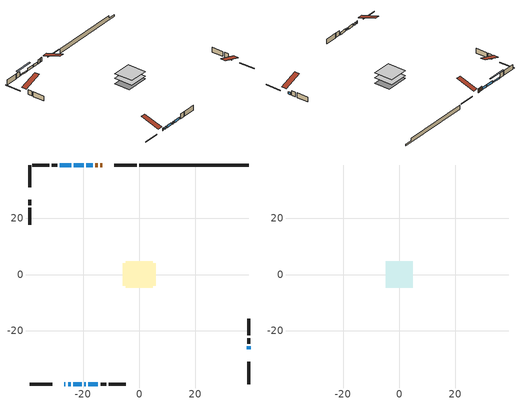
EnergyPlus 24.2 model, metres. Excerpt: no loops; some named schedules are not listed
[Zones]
conditioned space
 floor adiabatic (AdiabaticFloorConstruction): -4.79,-4.79 -4.79,4.79 4.79,4.79 4.79,-4.79 z0.91
 floor foundation (Slab1 construction): -5.79,-3.96 -5.79,3.96 5.79,3.96 5.79,-3.96 z-1.28
 wall outside (RimJoist1 construction): -0.92,39.02 -8.92,39.02 / -39.02,-39.02 -31.02,-39.02 / -39.02,39.02 -39.02,31.02 / 39.02,-39.02 39.02,-31.02 z0.91:1.21
 wall outside (AdiabaticWallConstruction 1): -13.24,39.02 -13.87,39.02 / -14.8,39.02 -15.68,39.02 z0.91:2.94
 wall outside (AdiabaticWallConstruction): -26.71,-39.02 -26.3,-39.02 / -25.37,-39.02 -24.44,-39.02 / 39.02,-26.71 39.02,-25.56 / -16.61,39.02 -18.89,39.02 / -19.82,39.02 -23.29,39.02 / -23.52,-39.02 -20.57,-39.02 / -19.64,-39.02 -19.11,-39.02 / -18.18,-39.02 -14.71,-39.02 z0.91:2.13; -24.22,39.02 -28.27,39.02 z0.91:1.47
 wall outside (Wall1 construction): -29.2,39.02 -31.21,39.02 / -13.78,-39.02 -11.78,-39.02 / -39.02,26.71 -39.02,24.7 / 39.02,-24.64 39.02,-22.63 z0.91:3.35
 wall outside (Wall2 construction): -32.14,39.02 -38.09,39.02 / -10.85,-39.02 -4.89,-39.02 / -39.02,23.77 -39.02,17.82 / 39.02,-21.7 39.02,-15.75 z0.91:3.35
 wall foundation (FoundationWall1 construction): 0.01,39.02,-1.28 0.01,39.02,0.91 35.12,39.02,0.91 35.12,39.02,-0.42 39.02,39.02,-0.42 39.02,39.02,-1.28
 window (WindowConstruction 6): -26.71,-39.02 -26.3,-39.02 z0.91:2.13
 window (WindowConstruction 8): -25.37,-39.02 -24.44,-39.02 z0.91:2.13
 window (WindowConstruction): 39.02,-26.71 39.02,-25.57 z0.91:2.13
 window (WindowConstruction 1): -16.61,39.02 -18.89,39.02 z0.91:2.13
 window (WindowConstruction 2): -19.82,39.02 -23.29,39.02 z0.91:2.13
 window (WindowConstruction 3): -23.51,-39.02 -20.57,-39.02 z0.91:2.13
 window (WindowConstruction 4): -19.64,-39.02 -19.11,-39.02 z0.91:2.13
 window (WindowConstruction 5): -18.18,-39.02 -14.71,-39.02 z0.91:2.13
 window (WindowConstruction 7): -24.22,39.02 -28.27,39.02 z0.91:1.47
 door (Door): -13.24,39.02 -13.87,39.02 z0.91:2.94
 door (Door 1): -14.8,39.02 -15.68,39.02 z0.91:2.94
 ceiling adiabatic (AdiabaticFloorConstruction): 4.79,-4.79 4.79,4.79 -4.79,4.79 -4.79,-4.79 z0.91
attic - vented
 floor to conditioned space (Floor1 construction Reversed): -4.79,-4.79 -4.79,4.79 4.79,4.79 4.79,-4.79 z3.35
 roof outside (Roof1 construction): -12.31,39.02,3.35 -12.31,29.69,6.46 -9.85,29.69,6.46 -9.85,39.02,3.35; -27.64,-39.02,3.35 -27.64,-29.69,6.46 -30.1,-29.69,6.46 -30.1,-39.02,3.35; -39.02,27.64,3.35 -29.69,27.64,6.46 -29.69,30.1,6.46 -39.02,30.1,3.35; 39.02,-27.64,3.35 29.69,-27.64,6.46 29.69,-30.1,6.46 39.02,-30.1,3.35
shading: -31.01,39.02 -21.48,39.02 -21.48,39.63 -31.01,39.63 z4.21
[Building]
Building 1: Terrain=Suburbs
[Site:Location]
Montreal Intl AP_QC: Latitude {deg}=45.47; Longitude {deg}=-73.74; Time Zone {hr}=-5; Elevation {m}=36; Keep Site Location Information=Yes
[Site:GroundTemperature:Shallow]
2.07863, -0.316383, -0.508184, 0.628371, 5.19101, 9.73239, 13.6695, 16.1636, 16.3755, 14.347, 10.5102, 6.10817
[Site:WaterMainsTemperature]
Calculation Method=Schedule; Temperature Schedule=mains temperature schedule
[Material] Roughness=Rough; Thermal Absorptance=0.9
Name | Thickness {m} | Conductivity {W/m-K} | Density {kg/m3} | Specific Heat {J/kg-K} | Solar Absorptance | Visible Absorptance
asphalt or fiberglass shingles | 0.00635 | 0.162714 | 1121.4 | 1465.45 | 0.4 | 0.4
ceiling stud and cavity | 0.1397 | 0.112058 | 65.682 | 1177.47 | 0.7 | 0.7
concrete 4.0 in. | 0.1016 | 1.803125 | 2242.8 | 837.4 | 0.7 | 0.7
concrete 8.0 in. | 0.2032 | 1.803125 | 2242.8 | 837.4 | 0.7 | 0.7
door material | 0.04445 | 0.188738 | 512.64 | 1214.23 | 0.7 | 0.7
door material 1 | 0.04445 | 0.20624 | 512.64 | 1214.23 | 0.7 | 0.7
floor covering | 0.0127 | 0.0433444 | 54.468 | 1339.84 | 0.6 | 0.6
floor rigid ins; wall rigid ins | 0.512978 | 0.029427 | 32.04 | 1214.23 | 0.7 | 0.7
floor stud and cavity | 0.1397 | 1.75129 | 37.0049 | 1207.88 | 0.7 | 0.7
furniture material conditioned space 1 | 0.1524 | 0.115458 | 640.8 | 1214.23 | 0.6 | 0.6
gypsum board | 0.0127 | 0.160291 | 801 | 837.4 | 0.6 | 0.6
osb sheathing 0.5 in. | 0.0127 | 0.115458 | 512.64 | 1214.23 | 0.7 | 0.7
osb sheathing 0.75 in. | 0.01905 | 0.115458 | 512.64 | 1214.23 | 0.7 | 0.7
rim joist stud and cavity | 0.0508 | 0.648972 | 50.32683 | 1063.81 | 0.6 | 0.6
wall stud and cavity | 0.1397 | 0.100175 | 139.0536 | 1170.24 | 0.7 | 0.7
wall stud and cavity 1 | 0.1397 | 0.0974674 | 139.0536 | 1170.24 | 0.7 | 0.7
wall stud and cavity 2 | 0.0889 | 0.380278 | 52.3479 | 1209.89 | 0.7 | 0.7
wall stud and cavity 3 | 0.0889 | 0.391764 | 83.0341 | 1211.67 | 0.7 | 0.7
wood siding | 0.0254 | 0.102417 | 544.68 | 1172.36 | 0.74 | 0.74
wood siding 1; wood siding 2; wood siding 3 | 0.0254 | 0.102417 | 544.68 | 1172.36 | 0.7 | 0.7
[WindowMaterial:SimpleGlazingSystem]
Name | U-Factor {W/m2-K} | Solar Heat Gain Coefficient
WindowMaterial | 4.460069 | 0.67
WindowMaterial 1 | 3.79518 | 0.71
WindowMaterial 2 | 3.85763 | 0.7
WindowMaterial 3 | 5.16244 | 0.63
WindowMaterial 4 | 2.983789 | 0.6
WindowMaterial 5 | 2.98209 | 0.6
[Construction]
AdiabaticFloorConstruction: floor stud and cavity, floor rigid ins, osb sheathing 0.75 in., floor covering
AdiabaticWallConstruction: wood siding 2, wall rigid ins, wall stud and cavity 2, gypsum board
AdiabaticWallConstruction 1: wood siding 3, wall rigid ins, wall stud and cavity 2, gypsum board
Door: door material
Door 1: door material 1
Floor1 construction Reversed: gypsum board, ceiling stud and cavity
FoundationWall1 construction: concrete 8.0 in.
furniture construction conditioned space 1: furniture material conditioned space 1
PartitionWallConstruction: gypsum board, wall stud and cavity 3, gypsum board
RimJoist1 construction: wood siding 1, rim joist stud and cavity
Roof1 construction: asphalt or fiberglass shingles
Slab1 construction: concrete 4.0 in.
Wall1 construction: wood siding, osb sheathing 0.5 in., wall stud and cavity, gypsum board
Wall2 construction: wood siding, osb sheathing 0.5 in., wall stud and cavity 1, gypsum board
WindowConstruction; WindowConstruction 1: WindowMaterial
WindowConstruction 2; WindowConstruction 5: WindowMaterial 1
WindowConstruction 3: WindowMaterial 2
WindowConstruction 4: WindowMaterial 3
WindowConstruction 6: WindowMaterial 4
WindowConstruction 7; WindowConstruction 8: WindowMaterial 5
[Zone] Multiplier=1; Part of Total Floor Area=Yes
Name | Volume {m3}
attic - vented | 46.3492
conditioned space | 450.4
[Space]
Name | Zone | Volume {m3}
attic - vented 1 | attic - vented | 46.3492
conditioned space 1 | conditioned space | 450.4
[ZoneInfiltration:EffectiveLeakageArea]
infil attic - vented 1: Zone or Space=attic - vented 1; Schedule=Always On Discrete; Effective Air Leakage Area {cm2}=3671.6; Stack Coefficient=0.000216302; Wind Coefficient=9.93689e-06
[ZoneMixing]
whole house fan mix: Zone or Space=attic - vented; Schedule=Always On Continuous; Design Flow Rate Calculation Method=Flow/Zone; Design Flow Rate {m3/s}=0; Source Zone or Space=conditioned space
[SurfaceProperty:ExposedFoundationPerimeter]
Slab1: Exposed Perimeter Calculation Method=TotalExposedPerimeter; Total Exposed Perimeter {m}=39.015
[InternalMass] Zone or ZoneList=conditioned space; Space or SpaceList=conditioned space 1
Name | Construction | Surface Area {m2}
furniture mass conditioned space 1 | furniture construction conditioned space 1 | 73.4402
partition wall mass | PartitionWallConstruction | 183.601
[Lights]
interior lighting: Zone or ZoneList or Space or SpaceList=conditioned space 1; Schedule=interior lighting schedule; Design Level Calculation Method=LightingLevel; Lighting Level {W}=343.2; Return Air Fraction=0; Fraction Radiant=0.6; Fraction Visible=0.2; Fraction Replaceable=1
[People]
occupants: Zone or ZoneList or Space or SpaceList=conditioned space 1; Number of People Schedule=occupants schedule; Number of People Calculation Method=People; Number of People=3; Fraction Radiant=0.314171; Sensible Heat Fraction=0.56303; Activity Level Schedule=occupants activity schedule; Carbon Dioxide Generation Rate {m3/s-W}=0; Enable ASHRAE 55 Comfort Warnings=No; Mean Radiant Temperature Calculation Type=EnclosureAveraged
[ElectricEquipment] Zone or ZoneList or Space or SpaceList=conditioned space 1; Design Level Calculation Method=EquipmentLevel
Name | Schedule | Design Level {W} | Fraction Latent | Fraction Radiant | Fraction Lost
clothes dryer | clothes dryer schedule | 140.772 | 0.015 | 0.081 | 0.85
clothes washer | clothes washer schedule | 32.1985 | 0.03 | 0.162 | 0.7
cooking range | cooking range schedule | 215.147 | 0.08 | 0.432 | 0.2
dishwasher | dishwasher schedule | 66.8632 | 0.3 | 0.18 | 0.4
fridge | fridge schedule | 72.9452 | 0 | 0.6 | 0
mech vent house fan | mech vent house fan schedule | 0 | 0 | 0 | 1
mech vent house fan cfis | mech vent house fan cfis schedule | 0 | 0 | 0 | 0
mech vent range fan 0 | mech vent range fan 0 schedule | 57 | 0 | 0 | 1
misc plug loads | misc plug loads schedule | 494.7 | 0.045 | 0.513 | 0.1
whole house fan | Always On Discrete | 0 | 0 | 0 | 1
[OtherEquipment] Zone or ZoneList or Space or SpaceList=conditioned space 1; Design Level Calculation Method=EquipmentLevel
Name | Fuel Type | Schedule | Design Level {W} | Fraction Latent | Fraction Radiant | Fraction Lost
clothes dryer 1 | Electricity | clothes dryer schedule | 0 | 0.015 | 0.081 | 0.85
cooking range 1 | Electricity | cooking range schedule | 0 | 0.08 | 0.432 | 0.2
general water use latent | None | general water use schedule | 62.594 | 1 | 0 | 0
general water use sensible | None | general water use schedule | -61.6891 | 0 | 0.6 | 0
mech vent house fan latent load | None | Always On Discrete | 0 | 1 | 0 | 0
mech vent house fan sensible load | None | Always On Discrete | 0 | 0 | 0 | 0
water heater energy adjustment1 | Electricity | Always On Discrete | 0.01 | 0 | 0 | 1
[ZoneInfiltration:DesignFlowRate] Zone or ZoneList or Space or SpaceList=conditioned space 1; Schedule=Always On Discrete; Design Flow Rate Calculation Method=Flow/Zone; Design Flow Rate {m3/s}=0
infil flow; natural vent flow; whole house fan flow
[AvailabilityManager:Scheduled]
air source heat pump airloop Availability Manager: Schedule=Always On Discrete
[Foundation:Kiva]
Foundation Kiva 1: Initial Indoor Air Temperature {C}=18; Wall Height Above Grade {m}=0.90998; Wall Depth Below Slab {m}=0.2032
[Foundation:Kiva:Settings]
Soil Conductivity {W/m-K}=0.849921; Soil Density {kg/m3}=1842.3; Soil Specific Heat {J/kg-K}=418.7; Ground Solar Absorptivity=0.9; Ground Thermal Absorptivity=0.9; Ground Surface Roughness {m}=0.03; Far-Field Width {m}=40; Deep-Ground Boundary Condition=ZeroFlux; Deep-Ground Depth {m}=40; Minimum Cell Dimension {m}=0.2; Maximum Cell Growth Coefficient=3; Simulation Timestep=Timestep
[Exterior:Lights]
exterior lighting: Schedule=exterior lighting schedule; Design Level {W}=75.6
[EnergyManagementSystem:GlobalVariable]
air_source_heat_pump_airloop_Fan_RTF
infil_program_Qfan
infil_program_Qinf
natural_vent_program_Qnv
natural_vent_program_Qwhf
[EnergyManagementSystem:Sensor]
Name | Output:Variable or Output:Meter Index Key | Output:Variable or Output:Meter
airflow_gain | infil flow | Infiltration Sensible Heat Gain Energy
airflow_gain_1 | natural vent flow | Infiltration Sensible Heat Gain Energy
airflow_gain_2 | whole house fan flow | Infiltration Sensible Heat Gain Energy
airflow_loss | infil flow | Infiltration Sensible Heat Loss Energy
airflow_loss_1 | natural vent flow | Infiltration Sensible Heat Loss Energy
airflow_loss_2 | whole house fan flow | Infiltration Sensible Heat Loss Energy
clg_load_cond |  | Cooling:EnergyTransfer:Zone:CONDITIONED SPACE
clg_sp_s; clg_sp_s_1 | cooling setpoint | Schedule Value
clothes_dryer_exhaust_0_sch_s | clothes dryer exhaust 0 schedule | Schedule Value
cool_season | cooling season schedule | Schedule Value
htg_load_cond |  | Heating:EnergyTransfer:Zone:CONDITIONED SPACE
htg_sp_s; htg_sp_s_1 | heating setpoint | Schedule Value
ig_ee_conv | clothes dryer | Electric Equipment Convective Heating Energy
ig_ee_conv_2 | cooking range | Electric Equipment Convective Heating Energy
ig_ee_conv_4 | fridge | Electric Equipment Convective Heating Energy
ig_ee_conv_5 | misc plug loads | Electric Equipment Convective Heating Energy
ig_ee_conv_6 | whole house fan | Electric Equipment Convective Heating Energy
ig_ee_rad | clothes dryer | Electric Equipment Radiant Heating Energy
ig_ee_rad_2 | cooking range | Electric Equipment Radiant Heating Energy
ig_ee_rad_4 | fridge | Electric Equipment Radiant Heating Energy
ig_ee_rad_5 | misc plug loads | Electric Equipment Radiant Heating Energy
ig_ee_rad_6 | whole house fan | Electric Equipment Radiant Heating Energy
ig_lgt_conv | interior lighting | Lights Convective Heating Energy
ig_lgt_rad | interior lighting | Lights Radiant Heating Energy
ig_lgt_vis | interior lighting | Lights Visible Radiation Heating Energy
ig_oe_conv | clothes dryer 1 | Other Equipment Convective Heating Energy
ig_oe_conv_1 | cooking range 1 | Other Equipment Convective Heating Energy
ig_oe_conv_2 | general water use latent | Other Equipment Convective Heating Energy
ig_oe_conv_3 | general water use sensible | Other Equipment Convective Heating Energy
ig_oe_conv_4 | water heater energy adjustment1 | Other Equipment Convective Heating Energy
ig_oe_rad | clothes dryer 1 | Other Equipment Radiant Heating Energy
ig_oe_rad_1 | cooking range 1 | Other Equipment Radiant Heating Energy
ig_oe_rad_2 | general water use latent | Other Equipment Radiant Heating Energy
ig_oe_rad_3 | general water use sensible | Other Equipment Radiant Heating Energy
ig_oe_rad_4 | water heater energy adjustment1 | Other Equipment Radiant Heating Energy
ig_ppl_conv | occupants | People Convective Heating Energy
ig_ppl_rad | occupants | People Radiant Heating Energy
im_conv | furniture mass conditioned space 1 | Surface Inside Face Convection Heat Gain Energy
im_conv_1 | partition wall mass | Surface Inside Face Convection Heat Gain Energy
im_ig | furniture mass conditioned space 1 | Surface Inside Face Internal Gains Radiation Heat Gain Energy
im_ig_1 | partition wall mass | Surface Inside Face Internal Gains Radiation Heat Gain Energy
im_lgt | furniture mass conditioned space 1 | Surface Inside Face Lights Radiation Heat Gain Energy
im_lgt_1 | partition wall mass | Surface Inside Face Lights Radiation Heat Gain Energy
im_sol | furniture mass conditioned space 1 | Surface Inside Face Solar Radiation Heat Gain Energy
im_sol_1 | partition wall mass | Surface Inside Face Solar Radiation Heat Gain Energy
im_surf | furniture mass conditioned space 1 | Surface Inside Face Net Surface Thermal Radiation Heat Gain Energy
im_surf_1 | partition wall mass | Surface Inside Face Net Surface Thermal Radiation Heat Gain Energy
mech_vent_range_fan_0_sch_s | mech vent range fan 0 schedule | Schedule Value
mv_conv | mech vent house fan | Electric Equipment Convective Heating Energy
mv_conv_1 | mech vent house fan cfis | Electric Equipment Convective Heating Energy
mv_conv_2 | mech vent range fan 0 | Electric Equipment Convective Heating Energy
mv_conv_3 | mech vent house fan latent load | Other Equipment Convective Heating Energy
mv_conv_4 | mech vent house fan sensible load | Other Equipment Convective Heating Energy
mv_rad | mech vent house fan | Electric Equipment Radiant Heating Energy
mv_rad_1 | mech vent house fan cfis | Electric Equipment Radiant Heating Energy
mv_rad_2 | mech vent range fan 0 | Electric Equipment Radiant Heating Energy
mv_rad_3 | mech vent house fan latent load | Other Equipment Radiant Heating Energy
mv_rad_4 | mech vent house fan sensible load | Other Equipment Radiant Heating Energy
natural_vent_s | natural vent schedule | Schedule Value
out_pb_s |  | Site Outdoor Air Barometric Pressure
out_wt_s |  | Site Outdoor Air Humidity Ratio
site_vw_s |  | Site Wind Speed
ss_back_out | Window1 | Surface Window Shortwave from Zone Back Out Window Heat Transfer Rate
ss_back_out_1 | Window13 | Surface Window Shortwave from Zone Back Out Window Heat Transfer Rate
ss_back_out_2 | Window2 | Surface Window Shortwave from Zone Back Out Window Heat Transfer Rate
ss_back_out_3 | Window3 | Surface Window Shortwave from Zone Back Out Window Heat Transfer Rate
ss_back_out_4 | Window5 | Surface Window Shortwave from Zone Back Out Window Heat Transfer Rate
ss_back_out_5 | Window6 | Surface Window Shortwave from Zone Back Out Window Heat Transfer Rate
ss_back_out_6 | Window7 | Surface Window Shortwave from Zone Back Out Window Heat Transfer Rate
ss_back_out_7 | Window8 | Surface Window Shortwave from Zone Back Out Window Heat Transfer Rate
ss_back_out_8 | Window9 | Surface Window Shortwave from Zone Back Out Window Heat Transfer Rate
ss_conv | Door1 | Surface Inside Face Convection Heat Gain Energy
ss_conv_1 | Door2 | Surface Inside Face Convection Heat Gain Energy
ss_conv_10 | Window9 | Surface Inside Face Convection Heat Gain Energy
ss_conv_2 | Window1 | Surface Inside Face Convection Heat Gain Energy
ss_conv_3 | Window13 | Surface Inside Face Convection Heat Gain Energy
ss_conv_4 | Window2 | Surface Inside Face Convection Heat Gain Energy
ss_conv_5 | Window3 | Surface Inside Face Convection Heat Gain Energy
ss_conv_6 | Window5 | Surface Inside Face Convection Heat Gain Energy
ss_conv_7 | Window6 | Surface Inside Face Convection Heat Gain Energy
ss_conv_8 | Window7 | Surface Inside Face Convection Heat Gain Energy
ss_conv_9 | Window8 | Surface Inside Face Convection Heat Gain Energy
ss_ig | Door1 | Surface Inside Face Internal Gains Radiation Heat Gain Energy
ss_ig_1 | Door2 | Surface Inside Face Internal Gains Radiation Heat Gain Energy
ss_ig_10 | Window9 | Surface Inside Face Internal Gains Radiation Heat Gain Energy
ss_ig_2 | Window1 | Surface Inside Face Internal Gains Radiation Heat Gain Energy
ss_ig_3 | Window13 | Surface Inside Face Internal Gains Radiation Heat Gain Energy
ss_ig_4 | Window2 | Surface Inside Face Internal Gains Radiation Heat Gain Energy
ss_ig_5 | Window3 | Surface Inside Face Internal Gains Radiation Heat Gain Energy
ss_ig_6 | Window5 | Surface Inside Face Internal Gains Radiation Heat Gain Energy
ss_ig_7 | Window6 | Surface Inside Face Internal Gains Radiation Heat Gain Energy
ss_ig_8 | Window7 | Surface Inside Face Internal Gains Radiation Heat Gain Energy
ss_ig_9 | Window8 | Surface Inside Face Internal Gains Radiation Heat Gain Energy
ss_lgt | Door1 | Surface Inside Face Lights Radiation Heat Gain Energy
ss_lgt_1 | Door2 | Surface Inside Face Lights Radiation Heat Gain Energy
ss_sol | Door1 | Surface Inside Face Solar Radiation Heat Gain Energy
ss_sol_1 | Door2 | Surface Inside Face Solar Radiation Heat Gain Energy
ss_surf | Door1 | Surface Inside Face Net Surface Thermal Radiation Heat Gain Energy
ss_surf_1 | Door2 | Surface Inside Face Net Surface Thermal Radiation Heat Gain Energy
ss_surf_10 | Window9 | Surface Inside Face Net Surface Thermal Radiation Heat Gain Energy
ss_surf_2 | Window1 | Surface Inside Face Net Surface Thermal Radiation Heat Gain Energy
ss_surf_3 | Window13 | Surface Inside Face Net Surface Thermal Radiation Heat Gain Energy
ss_surf_4 | Window2 | Surface Inside Face Net Surface Thermal Radiation Heat Gain Energy
ss_surf_5 | Window3 | Surface Inside Face Net Surface Thermal Radiation Heat Gain Energy
ss_surf_6 | Window5 | Surface Inside Face Net Surface Thermal Radiation Heat Gain Energy
ss_surf_7 | Window6 | Surface Inside Face Net Surface Thermal Radiation Heat Gain Energy
ss_surf_8 | Window7 | Surface Inside Face Net Surface Thermal Radiation Heat Gain Energy
ss_surf_9 | Window8 | Surface Inside Face Net Surface Thermal Radiation Heat Gain Energy
ss_trans_in | Window1 | Surface Window Transmitted Solar Radiation Rate
ss_trans_in_1 | Window13 | Surface Window Transmitted Solar Radiation Rate
ss_trans_in_2 | Window2 | Surface Window Transmitted Solar Radiation Rate
ss_trans_in_3 | Window3 | Surface Window Transmitted Solar Radiation Rate
ss_trans_in_4 | Window5 | Surface Window Transmitted Solar Radiation Rate
ss_trans_in_5 | Window6 | Surface Window Transmitted Solar Radiation Rate
ss_trans_in_6 | Window7 | Surface Window Transmitted Solar Radiation Rate
ss_trans_in_7 | Window8 | Surface Window Transmitted Solar Radiation Rate
ss_trans_in_8 | Window9 | Surface Window Transmitted Solar Radiation Rate
ss_trans_out | Window1 | Surface Inside Face Initial Transmitted Diffuse Transmitted Out Window Solar Radiation Rate
ss_trans_out_1 | Window13 | Surface Inside Face Initial Transmitted Diffuse Transmitted Out Window Solar Radiation Rate
ss_trans_out_2 | Window2 | Surface Inside Face Initial Transmitted Diffuse Transmitted Out Window Solar Radiation Rate
ss_trans_out_3 | Window3 | Surface Inside Face Initial Transmitted Diffuse Transmitted Out Window Solar Radiation Rate
ss_trans_out_4 | Window5 | Surface Inside Face Initial Transmitted Diffuse Transmitted Out Window Solar Radiation Rate
ss_trans_out_5 | Window6 | Surface Inside Face Initial Transmitted Diffuse Transmitted Out Window Solar Radiation Rate
ss_trans_out_6 | Window7 | Surface Inside Face Initial Transmitted Diffuse Transmitted Out Window Solar Radiation Rate
ss_trans_out_7 | Window8 | Surface Inside Face Initial Transmitted Diffuse Transmitted Out Window Solar Radiation Rate
ss_trans_out_8 | Window9 | Surface Inside Face Initial Transmitted Diffuse Transmitted Out Window Solar Radiation Rate
s_conv | Floor1 | Surface Inside Face Convection Heat Gain Energy
s_conv_1 | FoundationWall1 | Surface Inside Face Convection Heat Gain Energy
s_conv_10 | Wall1:180 | Surface Inside Face Convection Heat Gain Energy
s_conv_11 | Wall1:270 | Surface Inside Face Convection Heat Gain Energy
s_conv_12 | Wall1:90 | Surface Inside Face Convection Heat Gain Energy
s_conv_13 | Wall2:0 | Surface Inside Face Convection Heat Gain Energy
s_conv_14 | Wall2:180 | Surface Inside Face Convection Heat Gain Energy
s_conv_15 | Wall2:270 | Surface Inside Face Convection Heat Gain Energy
s_conv_16 | Wall2:90 | Surface Inside Face Convection Heat Gain Energy
s_conv_2 | inferred conditioned ceiling | Surface Inside Face Convection Heat Gain Energy
s_conv_3 | inferred conditioned floor | Surface Inside Face Convection Heat Gain Energy
s_conv_4 | RimJoist1:0 | Surface Inside Face Convection Heat Gain Energy
s_conv_5 | RimJoist1:180 | Surface Inside Face Convection Heat Gain Energy
s_conv_6 | RimJoist1:270 | Surface Inside Face Convection Heat Gain Energy
s_conv_7 | RimJoist1:90 | Surface Inside Face Convection Heat Gain Energy
s_conv_8 | Slab1 | Surface Inside Face Convection Heat Gain Energy
s_conv_9 | Wall1:0 | Surface Inside Face Convection Heat Gain Energy
s_ig | Floor1 | Surface Inside Face Internal Gains Radiation Heat Gain Energy
s_ig_1 | FoundationWall1 | Surface Inside Face Internal Gains Radiation Heat Gain Energy
s_ig_10 | Wall1:180 | Surface Inside Face Internal Gains Radiation Heat Gain Energy
s_ig_11 | Wall1:270 | Surface Inside Face Internal Gains Radiation Heat Gain Energy
s_ig_12 | Wall1:90 | Surface Inside Face Internal Gains Radiation Heat Gain Energy
s_ig_13 | Wall2:0 | Surface Inside Face Internal Gains Radiation Heat Gain Energy
s_ig_14 | Wall2:180 | Surface Inside Face Internal Gains Radiation Heat Gain Energy
s_ig_15 | Wall2:270 | Surface Inside Face Internal Gains Radiation Heat Gain Energy
s_ig_16 | Wall2:90 | Surface Inside Face Internal Gains Radiation Heat Gain Energy
s_ig_2 | inferred conditioned ceiling | Surface Inside Face Internal Gains Radiation Heat Gain Energy
s_ig_3 | inferred conditioned floor | Surface Inside Face Internal Gains Radiation Heat Gain Energy
s_ig_4 | RimJoist1:0 | Surface Inside Face Internal Gains Radiation Heat Gain Energy
s_ig_5 | RimJoist1:180 | Surface Inside Face Internal Gains Radiation Heat Gain Energy
s_ig_6 | RimJoist1:270 | Surface Inside Face Internal Gains Radiation Heat Gain Energy
s_ig_7 | RimJoist1:90 | Surface Inside Face Internal Gains Radiation Heat Gain Energy
s_ig_8 | Slab1 | Surface Inside Face Internal Gains Radiation Heat Gain Energy
s_ig_9 | Wall1:0 | Surface Inside Face Internal Gains Radiation Heat Gain Energy
s_lgt | Floor1 | Surface Inside Face Lights Radiation Heat Gain Energy
s_lgt_1 | FoundationWall1 | Surface Inside Face Lights Radiation Heat Gain Energy
s_lgt_10 | Wall1:180 | Surface Inside Face Lights Radiation Heat Gain Energy
s_lgt_11 | Wall1:270 | Surface Inside Face Lights Radiation Heat Gain Energy
s_lgt_12 | Wall1:90 | Surface Inside Face Lights Radiation Heat Gain Energy
s_lgt_13 | Wall2:0 | Surface Inside Face Lights Radiation Heat Gain Energy
s_lgt_14 | Wall2:180 | Surface Inside Face Lights Radiation Heat Gain Energy
s_lgt_15 | Wall2:270 | Surface Inside Face Lights Radiation Heat Gain Energy
s_lgt_16 | Wall2:90 | Surface Inside Face Lights Radiation Heat Gain Energy
s_lgt_2 | inferred conditioned ceiling | Surface Inside Face Lights Radiation Heat Gain Energy
s_lgt_3 | inferred conditioned floor | Surface Inside Face Lights Radiation Heat Gain Energy
s_lgt_4 | RimJoist1:0 | Surface Inside Face Lights Radiation Heat Gain Energy
s_lgt_5 | RimJoist1:180 | Surface Inside Face Lights Radiation Heat Gain Energy
s_lgt_6 | RimJoist1:270 | Surface Inside Face Lights Radiation Heat Gain Energy
s_lgt_7 | RimJoist1:90 | Surface Inside Face Lights Radiation Heat Gain Energy
s_lgt_8 | Slab1 | Surface Inside Face Lights Radiation Heat Gain Energy
s_lgt_9 | Wall1:0 | Surface Inside Face Lights Radiation Heat Gain Energy
s_sol | Floor1 | Surface Inside Face Solar Radiation Heat Gain Energy
s_sol_1 | FoundationWall1 | Surface Inside Face Solar Radiation Heat Gain Energy
s_sol_10 | Wall1:180 | Surface Inside Face Solar Radiation Heat Gain Energy
s_sol_11 | Wall1:270 | Surface Inside Face Solar Radiation Heat Gain Energy
s_sol_12 | Wall1:90 | Surface Inside Face Solar Radiation Heat Gain Energy
s_sol_13 | Wall2:0 | Surface Inside Face Solar Radiation Heat Gain Energy
s_sol_14 | Wall2:180 | Surface Inside Face Solar Radiation Heat Gain Energy
s_sol_15 | Wall2:270 | Surface Inside Face Solar Radiation Heat Gain Energy
s_sol_16 | Wall2:90 | Surface Inside Face Solar Radiation Heat Gain Energy
s_sol_2 | inferred conditioned ceiling | Surface Inside Face Solar Radiation Heat Gain Energy
s_sol_3 | inferred conditioned floor | Surface Inside Face Solar Radiation Heat Gain Energy
s_sol_4 | RimJoist1:0 | Surface Inside Face Solar Radiation Heat Gain Energy
s_sol_5 | RimJoist1:180 | Surface Inside Face Solar Radiation Heat Gain Energy
s_sol_6 | RimJoist1:270 | Surface Inside Face Solar Radiation Heat Gain Energy
s_sol_7 | RimJoist1:90 | Surface Inside Face Solar Radiation Heat Gain Energy
s_sol_8 | Slab1 | Surface Inside Face Solar Radiation Heat Gain Energy
